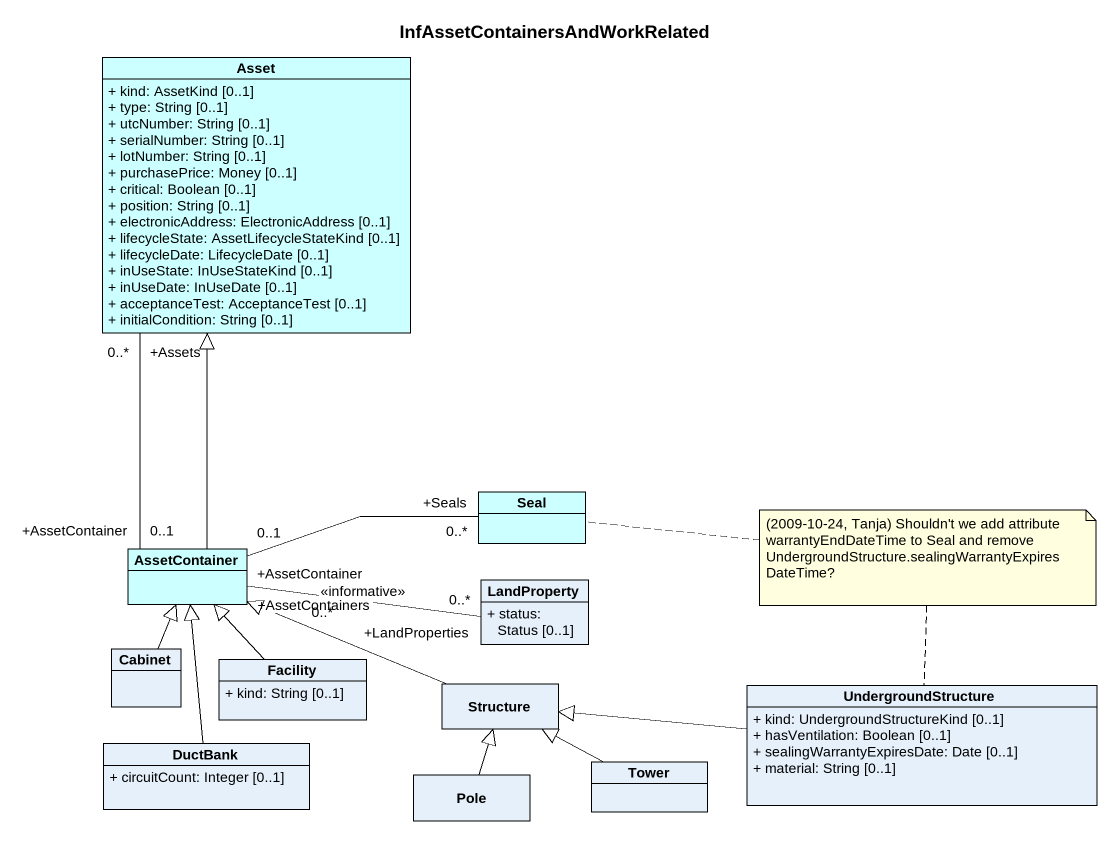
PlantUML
@startuml
title InfAssetContainersAndWorkRelated
hide circle
hide empty members
skinparam classAttributeIconSize 0
class Asset #CCFFFF {
  + kind: AssetKind [0..1]
  + type: String [0..1]
  + utcNumber: String [0..1]
  + serialNumber: String [0..1]
  + lotNumber: String [0..1]
  + purchasePrice: Money [0..1]
  + critical: Boolean [0..1]
  + position: String [0..1]
  + electronicAddress: ElectronicAddress [0..1]
  + lifecycleState: AssetLifecycleStateKind [0..1]
  + lifecycleDate: LifecycleDate [0..1]
  + inUseState: InUseStateKind [0..1]
  + inUseDate: InUseDate [0..1]
  + acceptanceTest: AcceptanceTest [0..1]
  + initialCondition: String [0..1]
}
class Seal #CCFFFF
class AssetContainer #CCFFFF
class LandProperty {
  + status: Status [0..1]
}
class Cabinet
class Facility {
  + kind: String [0..1]
}
class Structure
class UndergroundStructure {
  + kind: UndergroundStructureKind [0..1]
  + hasVentilation: Boolean [0..1]
  + sealingWarrantyExpiresDate: Date [0..1]
  + material: String [0..1]
}
class DuctBank {
  + circuitCount: Integer [0..1]
}
class Tower
class Pole
Asset "+Assets\n0..*" -- "+AssetContainer\n0..1" AssetContainer
AssetContainer -up-|> Asset
AssetContainer "+AssetContainer\n0..1" -right- "+Seals\n0..*" Seal
LandProperty "+LandProperties\n0..*" -left- "+AssetContainers\n0..*" AssetContainer : <<informative>>
Cabinet -up-|> AssetContainer
Facility -up-|> AssetContainer
Structure -left-|> AssetContainer
UndergroundStructure -left-|> Structure
DuctBank -up-|> AssetContainer
Tower -left-|> Structure
Pole -up-|> Structure
note as N1
  (2009-10-24, Tanja) Shouldn't we add attribute warrantyEndDateTime to Seal and remove UndergroundStructure.sealingWarrantyExpiresDateTime?
end note
N1 .. UndergroundStructure
N1 .. Seal
@enduml
